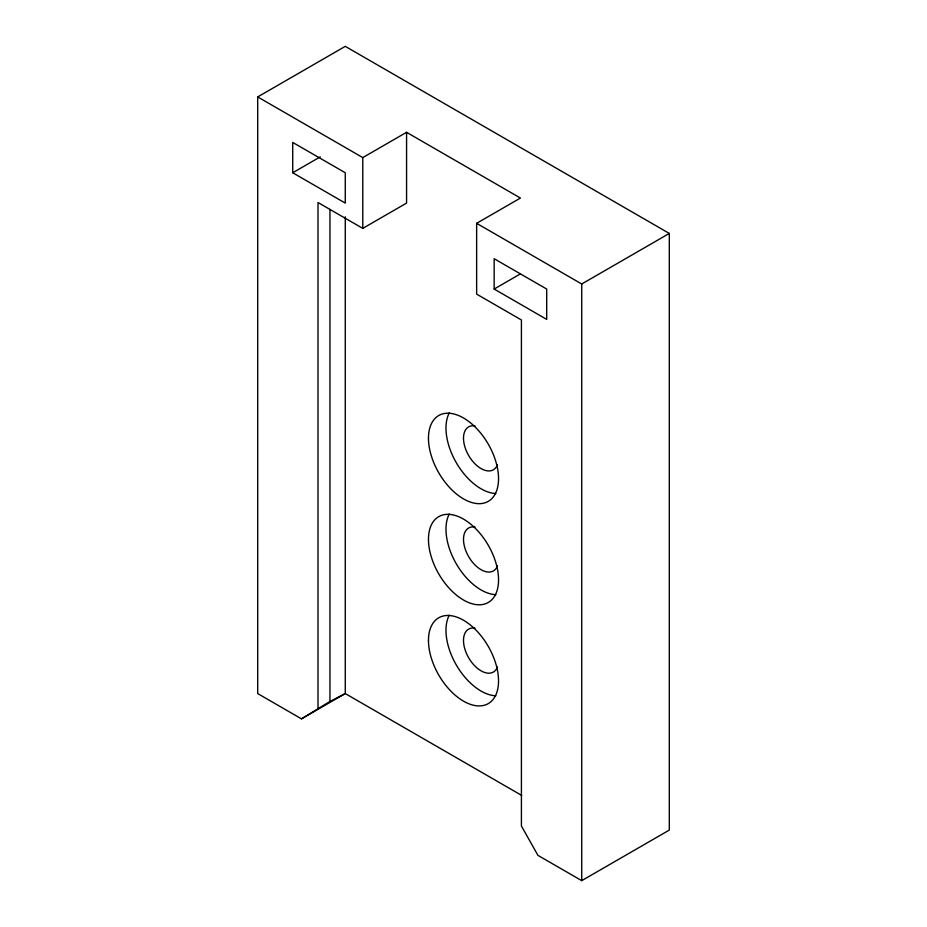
<?xml version="1.0" encoding="UTF-8"?>
<svg xmlns="http://www.w3.org/2000/svg" width="927" height="927" viewBox="0 0 927 927"><rect width="100%" height="100%" fill="white"/><g stroke="black" fill="none" stroke-linecap="round" stroke-linejoin="round"><path stroke-width="1.39" d="M257.694 96.918L362.781 157.59L406.571 132.306L520.429 198.042L476.64 223.326L476.64 294.114L521.414 319.966L521.414 826.003L537.938 855.366L581.727 880.65L669.306 830.082L669.306 233.43L345.273 46.35L257.694 96.918L257.694 693.57L301.484 718.854L329.954 701.461L345.273 693.57L521.681 795.412M292.723 172.758L345.273 203.094L345.273 172.758L292.723 142.422L292.723 172.758L320.244 156.872M318.007 708.564L318.007 202.526L362.781 228.378L406.571 203.094L406.571 132.306M494.149 289.05L546.698 319.386L546.698 289.05L494.149 258.714L494.149 289.05L520.429 273.882M476.64 223.326L581.727 283.998L669.306 233.43M301.484 718.854L345.273 693.57L345.273 216.825M581.727 283.998L581.727 880.65M362.781 157.59L362.781 228.378M329.954 209.386L329.954 701.461M497.475 464.751A24.774 14.299 60 0 1 468.633 455.481A24.774 14.299 60 0 1 475.03 425.864M497.475 565.876A24.774 14.299 60 0 1 468.633 556.606A24.774 14.299 60 0 1 475.03 527M497.475 667A24.774 14.299 60 0 1 468.633 657.741A24.774 14.299 60 0 1 475.03 628.124M495.829 493.535A49.537 28.598 60 0 1 456.246 462.631A49.537 28.598 60 0 1 449.271 412.897M495.829 594.671A49.537 28.598 60 0 1 456.246 563.755A49.537 28.598 60 0 1 449.271 514.021M495.829 695.795A49.537 28.598 60 0 1 456.246 664.891A49.537 28.598 60 0 1 449.271 615.157M428.471 438.216A49.537 28.598 60 0 0 481.02 503.593A49.537 28.598 60 0 0 481.02 433.523A49.537 28.598 60 0 0 428.471 438.216M428.471 539.352A49.537 28.598 60 0 0 481.02 604.717A49.537 28.598 60 0 0 481.02 534.647A49.537 28.598 60 0 0 428.471 539.352M428.471 640.476A49.537 28.598 60 0 0 481.02 705.841A49.537 28.598 60 0 0 481.02 635.783A49.537 28.598 60 0 0 428.471 640.476"/></g></svg>
